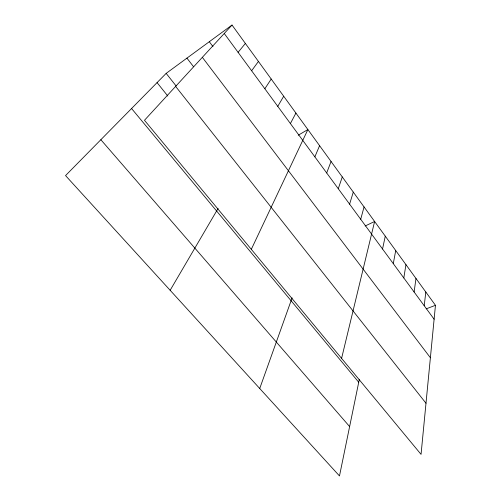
<?xml version="1.0" encoding="UTF-8"?>
<svg xmlns="http://www.w3.org/2000/svg" width="501" height="501" viewBox="0 0 501 501"><rect width="100%" height="100%" fill="white"/><g stroke="black" fill="none" stroke-linecap="round" stroke-linejoin="round"><path stroke-width="0.75" d="M435.457 305.303L421.053 454.369L144.476 120.284L232.019 25.05L435.457 305.303L426.176 308.86M424.215 305.742L425.819 292.02M414.114 291.989L415.98 278.475M403.812 277.961L405.954 264.653M393.291 263.632L395.715 250.556M359.33 379.32L339.484 475.95L65.543 175.588L166.163 73.371L232.019 25.05M382.545 249.01L385.275 236.171M341.588 358.378L374.616 221.486L365.123 225.995M360.707 219.269L364.058 206.938M349.604 204.157L353.28 192.096M338.269 188.72L342.283 176.947M259.725 388.5L292.102 297.857M326.69 172.958L331.055 161.479M314.853 156.851L319.588 145.685M251.308 249.329L307.883 129.559L298.252 135.214M290.405 123.559L295.916 113.076M277.767 106.356L283.698 96.242M170.152 290.286L218.098 208.422M264.847 88.758L271.204 79.033M251.627 70.76L258.435 61.441M238.1 52.342L245.371 43.449M100.851 139.723L349.623 426.583M131.563 108.517L358.729 382.238M157.064 82.615L167.804 96.035M175.626 86.397L425.994 403.242M166.163 73.371L176.064 85.903M186.936 58.129L193.568 66.746M202.341 57.333L430.39 357.745M209.305 41.715L212.975 46.631M224.254 33.492L434.117 319.218"/></g></svg>
